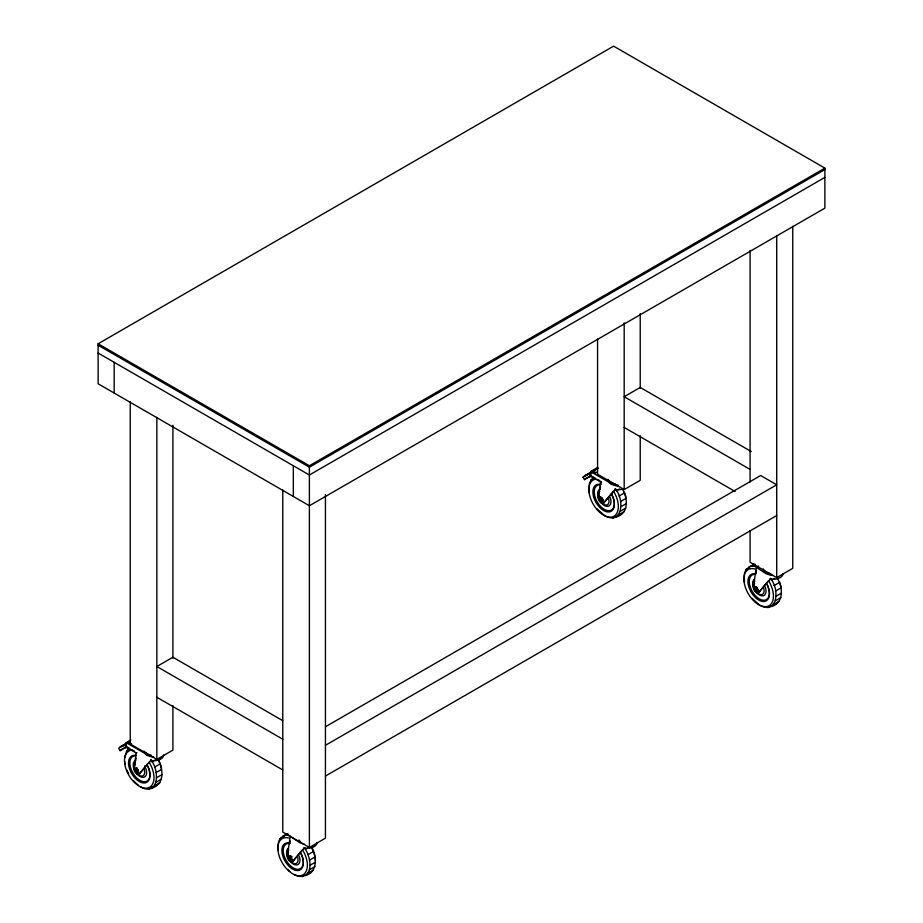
<?xml version="1.0" encoding="UTF-8"?>
<svg xmlns="http://www.w3.org/2000/svg" width="923" height="923" viewBox="0 0 923 923"><rect width="100%" height="100%" fill="white"/><g stroke="black" fill="none" stroke-linecap="round" stroke-linejoin="round"><path stroke-width="1.38" d="M594.077 473.061L594.077 470.476L594.839 469.934M124.628 757.933L126.647 751.01L129.208 748.645M140.573 786.95C159.564 797.08 159.575 769.032 150.645 759.848M151.96 788.08C165.182 784.215 163.313 767.924 157.348 758.706M278.273 843.264L278.238 850.152M299.41 876.423C314.674 877.196 310.763 855.194 304.025 847.429M305.34 875.662C318.031 872.016 316.947 856.44 311.236 847.349M589.266 484.656L589.359 492.732M605.984 516.361C623.463 524.633 624.271 497.393 615.006 488.821M616.333 517.053C629.013 513.407 627.94 497.832 622.217 488.74M744.33 574.187L744.423 582.251M761.048 605.892C778.539 614.164 779.347 586.924 770.082 578.352M771.397 606.584C784.089 602.938 783.004 587.363 777.293 578.271M136.927 752.637L136.258 753.018L125.528 746.822L126.174 742.611L130.812 739.934M136.258 753.018L133.985 767.901A4.269 2.469 60 0 0 135.739 773.047A4.269 2.469 60 0 0 139.511 773.739L145.88 765.998M134.862 766.159L135.277 763.459M135.693 760.748L136.108 758.048M288.034 855.09L288.461 852.264M289.764 843.784L290.191 840.957M600.885 484.31L601.3 481.61L600.631 481.991L589.889 475.795L590.547 471.584L597.493 467.569M590.743 474.237L591.101 471.907L597.942 467.949M600.631 481.991L598.346 496.874A4.269 2.469 60 0 0 600.112 502.02A4.269 2.469 60 0 0 603.873 502.723L613.541 491.151M599.015 496.493L599.431 493.782M600.054 489.721L600.469 487.021M758.66 565.972L756.341 567.31L753.422 586.405A4.269 2.469 60 0 0 755.176 591.539A4.269 2.469 60 0 0 758.948 592.243L765.305 584.501M754.091 586.013L754.518 583.186M756.041 573.287L756.468 570.46M138.473 772.066L137.458 768.963A2.434 1.408 60 0 0 135.254 768.836L134.966 769.009A2.4 1.385 60 0 0 135.981 772.113A2.434 1.408 60 0 0 138.185 772.239L136.466 772.113L137.573 772.655L138.519 771.928L137.331 768.871A2.4 1.385 60 0 0 135.369 768.605M291.853 859.648L290.837 856.532A2.434 1.408 60 0 0 288.622 856.417L288.334 856.59A2.4 1.385 60 0 0 289.349 859.694A2.434 1.408 60 0 0 291.564 859.821L289.637 859.521A2.4 1.385 60 0 1 288.68 857.952M136.858 770.451L137.169 769.124A2.434 1.408 60 0 0 134.977 768.951A7.384 5.48 21.3 0 0 138.185 772.239M290.237 858.032L289.349 859.694A7.28 2.457 -44.7 0 1 290.549 856.706L290.837 856.532M601.819 497.97L601.831 497.935A2.434 1.408 60 0 0 599.615 497.809L599.327 497.982A2.4 1.385 60 0 0 600.342 501.085A2.434 1.408 60 0 0 602.557 501.212L602.788 499.516L601.542 498.097A7.28 2.457 -44.7 0 0 600.342 501.085L602.834 501.039L599.615 497.809A2.4 1.385 60 0 0 599.512 498.258M756.883 587.501L756.895 587.466A2.434 1.408 60 0 0 754.679 587.34L754.391 587.513A2.4 1.385 60 0 0 755.406 590.616A2.434 1.408 60 0 0 757.621 590.743L757.852 589.036L756.606 587.628A7.28 2.457 -44.7 0 0 755.406 590.616L757.91 590.57L754.691 587.34A2.4 1.385 60 0 0 754.587 587.778M278.411 842.145L280.027 838.592L286.88 833.734M589.405 483.537L591.02 479.983L593.581 477.618M599.638 498.028L599.812 497.659A2.377 1.373 60 0 1 601.704 497.843C603.919 499.066 602.673 503.496 600.423 500.658A2.377 1.373 60 0 1 599.638 499.031M744.469 573.068L746.084 569.514L754.01 564.045L752.303 565.626M754.714 587.559L754.876 587.19A2.377 1.373 60 0 1 756.768 587.374L757.783 590.801L755.487 590.189A2.377 1.373 60 0 1 754.714 588.562M148.695 762.86L151.349 760.033L146.63 765.109M147.311 764.221L139.511 773.739M300.679 851.791L292.891 861.321A4.269 2.469 60 0 1 289.118 860.617A4.269 2.469 60 0 1 287.353 855.483L290.284 836.388L300.01 842.78L304.475 844.28M292.891 861.321L302.548 849.76M603.873 502.723L615.71 489.005L615.468 489.548A9.957 5.757 0 0 0 623.025 488.971M758.948 592.243L768.605 580.682M766.067 583.613L770.774 578.536L770.532 579.067A9.957 5.757 0 0 0 783.073 573.518M302.075 850.441L304.717 847.614L304.475 848.145A9.957 5.757 0 0 0 317.016 842.595M126.232 744.596L120.14 747.111L130.201 741.25M128.112 742.507L128.851 741.919L120.878 746.522M591.608 473.534L587.743 474.168L584.501 476.083L593.212 470.892M98.115 343.771L613.61 46.15L824.885 168.124L824.885 208.137L309.39 505.746L98.115 383.772L98.115 343.771L309.39 465.746L824.885 168.124M824.885 169.59L309.39 467.2L98.115 345.225M824.885 177.389L309.39 475.01L98.115 353.036M585.24 475.495L597.585 468.446M592.289 476.441A29.882 17.26 60 0 0 584.49 479.648L583.059 477.191L592.439 471.768M127.882 742.277L130.155 740.95M589.889 475.795L590.57 475.403M122.217 746.188L126.901 743.476M584.49 479.648L591.516 475.587M125.528 746.822L126.197 746.43L129.774 748.495M126.497 744.999A29.571 17.076 60 0 0 118.698 748.218L120.117 750.676L125.978 747.295M591.02 479.983L594.239 478.126M126.647 751.01L129.866 749.153M616.345 490.771L619.564 488.913M151.983 761.798L155.202 759.941M130.235 401.909L130.235 744.007L156.852 759.375L172.913 750.099L172.913 705.541M597.562 339.087L597.562 474.203L624.179 489.571L640.227 480.295L640.227 435.737M618.895 496.101L624.271 493.009M154.533 767.128L159.898 764.025M620.51 501.512L625.875 498.42M156.137 772.539L161.502 769.436M621.052 506.635L626.417 503.543M156.691 777.662L162.056 774.57M620.498 511.134L625.863 508.031M612.999 518.08L616.218 516.222M618.895 514.688L624.26 511.584M156.137 782.162L161.502 779.058M148.626 789.107L152.918 786.627M154.522 785.715L159.887 782.612M325.588 726.689L760.656 475.518L776.716 484.783L325.438 745.322M325.438 776.058L776.716 515.519M280.027 838.592L284.319 836.111M282.588 836.215L288.068 833.954M746.084 569.514L749.303 567.657M748.645 567.137L755.199 564.253M305.351 849.379L308.57 847.522M771.409 580.302L774.628 578.444M282.773 489.975L282.773 832.073L309.39 847.441L325.438 838.165L325.438 494.636M750.087 530.644L750.087 562.257L776.716 577.636L792.765 568.36L792.765 226.262M307.913 854.71L313.278 851.606M773.97 585.632L779.335 582.528M309.517 860.121L314.881 857.017M775.574 591.043L780.939 587.939M310.059 865.243L315.424 862.151M776.116 596.166L781.481 593.074M309.505 869.731L314.881 866.639M775.562 600.665L780.939 597.562M302.006 876.688L304.152 875.442M307.901 873.285L313.266 870.193M768.063 607.611L771.282 605.753M773.959 604.219L779.324 601.115M594.077 470.476L597.873 468.296M595.497 472.945L597.389 471.849M618.364 514.988L621.698 513.961M155.11 785.669L157.325 784.988M773.428 604.507L776.762 603.48M308.478 873.25L310.705 872.558M751.98 566.111L755.868 566.503M285.922 835.188L289.81 835.58M613.91 484.252L615.906 484.725M768.974 573.771L770.97 574.256M151.026 760.552L151.095 760.575A9.957 5.757 0 0 0 163.636 755.014M293.952 874.519L298.117 876.296M751.276 451.555L640.227 387.452L624.179 396.717L750.087 469.415M624.179 427.453L735.135 491.521M282.703 720.644L172.913 657.257L156.852 666.521L282.773 739.219M156.852 697.269L282.773 769.955M594.077 471.676L595.877 472.726M756.341 567.31L766.067 573.714L770.532 575.202A9.957 5.757 0 0 0 773.116 575.398M590.547 471.584L608.811 482.141L611.003 484.183L615.468 485.671A9.957 5.757 0 0 0 618.041 485.867M592.947 476.787L595.335 478.16M597.723 479.545L600.1 480.918M129.705 742.703L131.516 743.742M126.174 742.611L144.438 753.168L146.63 755.21L151.107 756.698A9.957 5.757 0 0 0 153.679 756.895M132.162 749.88L134.55 751.253M760.01 605.442L751.968 598.3M604.946 515.922L596.893 508.781M138.496 785.427L133.5 780.823M288.714 856.498L288.634 856.417A2.4 1.385 60 0 0 288.541 857.375M135.335 768.928L135.254 768.836A2.4 1.385 60 0 0 136.269 771.94L135.969 772.113A7.28 2.457 -44.7 0 1 137.169 769.124A2.4 1.385 60 0 1 138.138 772.193M291.495 856.186L292.13 856.994M287.849 869.431L289.787 871.485M126.636 769.597L128.689 773.855M124.743 761.406L125.032 764.186M776.716 235.538L776.716 577.636M750.087 250.352L750.087 481.991M640.227 313.555L640.227 388.306M624.179 322.831L624.179 489.571M309.39 465.746L309.39 847.441M293.329 465.746L293.329 496.482M172.913 425.249L172.913 658.111M156.852 417.277L156.852 759.375M114.175 362.312L114.175 393.048M604.542 502.331A4.269 2.469 60 0 1 601.934 502.562M600.423 501.224A4.269 2.469 60 0 1 599.8 500.312M601.554 498.051A2.434 1.408 60 0 0 599.339 497.924A7.384 5.48 21.3 0 0 602.546 501.212A2.4 1.385 60 0 0 601.484 498.062M600.238 500.451A2.4 1.385 60 0 1 599.535 498.778M612.203 483.49A8.261 4.777 0 0 1 610.888 482.498M583.059 477.191A29.571 17.076 60 0 1 589.843 474.007M593.87 470.511A29.571 17.076 60 0 1 594.654 469.992M614.049 492.097A20.871 12.045 60 0 1 613.091 516.638A20.871 12.045 60 0 1 591.516 500.889A20.871 12.045 60 0 1 596.235 479.095M610.091 497.209A9.484 5.48 60 0 1 608.361 506.231A9.484 5.48 60 0 1 599.535 500.451M598.473 498.235A9.484 5.48 60 0 1 599.546 489.502M624.444 492.328A20.871 12.045 60 0 1 625.921 497.289M608.315 497.716A7.672 4.43 60 0 1 607.449 504.766A7.672 4.43 60 0 1 600.908 501.985M598.381 496.724A7.672 4.43 60 0 1 599.788 491.486M611.211 493.736A15.183 8.768 60 0 1 609.757 511.815A15.183 8.768 60 0 1 593.881 497.728A15.183 8.768 60 0 1 600.838 484.54M611.995 494.705A14.226 8.215 60 0 1 610.288 510.511A14.226 8.215 60 0 1 595.877 499.251A14.226 8.215 60 0 1 599.258 484.76M615.468 484.114A9.957 5.746 0 0 1 608.419 480.052M618.041 485.083A9.957 5.746 0 0 1 608.084 479.337M293.56 860.94A4.269 2.469 60 0 1 292.453 861.574M290.941 861.171A4.269 2.469 60 0 1 290.157 860.594M289.43 859.832A4.269 2.469 60 0 1 288.807 858.909M288.334 857.917A4.269 2.469 60 0 1 288.034 856.902M288.818 858.194A2.377 1.373 60 0 0 289.43 859.255L291.726 859.878L290.71 856.452A2.377 1.373 60 0 0 288.818 856.256L288.657 856.636A2.377 1.373 60 0 0 288.657 857.629M314.847 845.191A8.999 5.203 0 0 1 313.416 846.276M299.894 841.107A8.261 4.777 0 0 1 299.075 839.953M303.067 850.694A20.871 12.045 60 0 1 301.083 875.558A20.871 12.045 60 0 1 279.242 856.186A20.871 12.045 60 0 1 288.807 838.049M299.098 855.817A9.484 5.48 60 0 1 298.037 864.539A9.484 5.48 60 0 1 289.937 861.09M288.541 859.059A9.484 5.48 60 0 1 288.553 848.11M311.766 847.245A20.871 12.045 60 0 1 314.928 855.898M315.308 858.298A20.871 12.045 60 0 1 315.424 860.594M297.333 856.313A7.672 4.43 60 0 1 296.468 863.374A7.672 4.43 60 0 1 289.914 860.582M287.399 855.321A7.672 4.43 60 0 1 288.807 850.095M300.217 852.344A15.183 8.768 60 0 1 298.775 870.424A15.183 8.768 60 0 1 282.888 856.325A15.183 8.768 60 0 1 289.845 843.137M300.413 852.229A14.226 8.215 60 0 1 299.756 868.958A14.226 8.215 60 0 1 285.045 858.228A14.226 8.215 60 0 1 288.264 843.357M300.01 842.007A9.957 5.746 0 0 1 298.429 840.818M759.617 591.862A4.269 2.469 60 0 1 756.998 592.093M755.487 590.755A4.269 2.469 60 0 1 754.864 589.832M754.403 587.455A2.434 1.408 60 0 1 756.618 587.582A2.4 1.385 60 0 1 757.575 590.697A7.384 5.48 21.3 0 1 754.391 587.513M755.302 589.982A2.4 1.385 60 0 1 754.599 588.309M767.267 573.021A8.261 4.777 0 0 1 765.952 572.029M769.124 581.628A20.871 12.045 60 0 1 767.14 606.48A20.871 12.045 60 0 1 745.299 587.109A20.871 12.045 60 0 1 754.864 568.972M765.155 586.74A9.484 5.48 60 0 1 763.425 595.75A9.484 5.48 60 0 1 754.599 589.982M753.537 587.766A9.484 5.48 60 0 1 754.61 579.033M779.508 581.859A20.871 12.045 60 0 1 780.985 586.82M763.39 587.247A7.672 4.43 60 0 1 762.525 594.297A7.672 4.43 60 0 1 755.972 591.505M753.456 586.255A7.672 4.43 60 0 1 754.864 581.017M766.275 583.267A15.183 8.768 60 0 1 764.832 601.346A15.183 8.768 60 0 1 748.945 587.247A15.183 8.768 60 0 1 755.902 574.06M767.059 584.236A14.226 8.215 60 0 1 765.352 600.042A14.226 8.215 60 0 1 750.941 588.77A14.226 8.215 60 0 1 754.322 574.279M770.532 573.644A9.957 5.746 0 0 1 763.494 569.572M770.532 574.418A9.957 5.746 0 0 1 763.148 568.868M140.181 773.359A4.269 2.469 60 0 1 138.346 773.924M135.439 771.328A4.269 2.469 60 0 1 134.954 770.336M136.731 767.948A2.377 1.373 60 0 1 137.135 767.982M161.479 757.621A8.999 5.203 0 0 1 160.048 758.694M149.549 755.279A8.261 4.777 0 0 1 147.83 754.518M146.526 753.526A8.261 4.777 0 0 1 145.696 752.372M128.078 742.796A29.571 17.076 60 0 1 128.758 742.127M120.117 750.676A29.882 17.26 60 0 1 127.916 747.468M149.688 763.125A20.871 12.045 60 0 1 148.73 787.665A20.871 12.045 60 0 1 127.155 771.916A20.871 12.045 60 0 1 131.874 750.122M144.657 766.009A9.484 5.48 60 0 1 145.234 776.543A9.484 5.48 60 0 1 136.558 773.52M134.1 769.263A9.484 5.48 60 0 1 135.173 760.529M158.398 759.664A20.871 12.045 60 0 1 161.548 768.317M143.953 768.744A7.672 4.43 60 0 1 143.088 775.793A7.672 4.43 60 0 1 136.546 773.013M134.02 767.751A7.672 4.43 60 0 1 135.427 762.513M146.838 764.763A15.183 8.768 60 0 1 145.396 782.842A15.183 8.768 60 0 1 129.52 768.744A15.183 8.768 60 0 1 136.477 755.568M148.638 767.982A14.226 8.215 60 0 1 144.946 781.712A14.226 8.215 60 0 1 131.204 769.517A14.226 8.215 60 0 1 134.896 755.787M147.034 764.648A14.226 8.215 60 0 1 148.165 766.851M151.107 755.141A9.957 5.746 0 0 1 144.057 751.08M151.107 755.914A9.957 5.746 0 0 1 144.057 751.853M290.56 856.659A2.434 1.408 60 0 0 288.345 856.532A7.384 5.48 21.3 0 0 291.564 859.809A2.4 1.385 60 0 0 290.549 856.706"/></g></svg>
